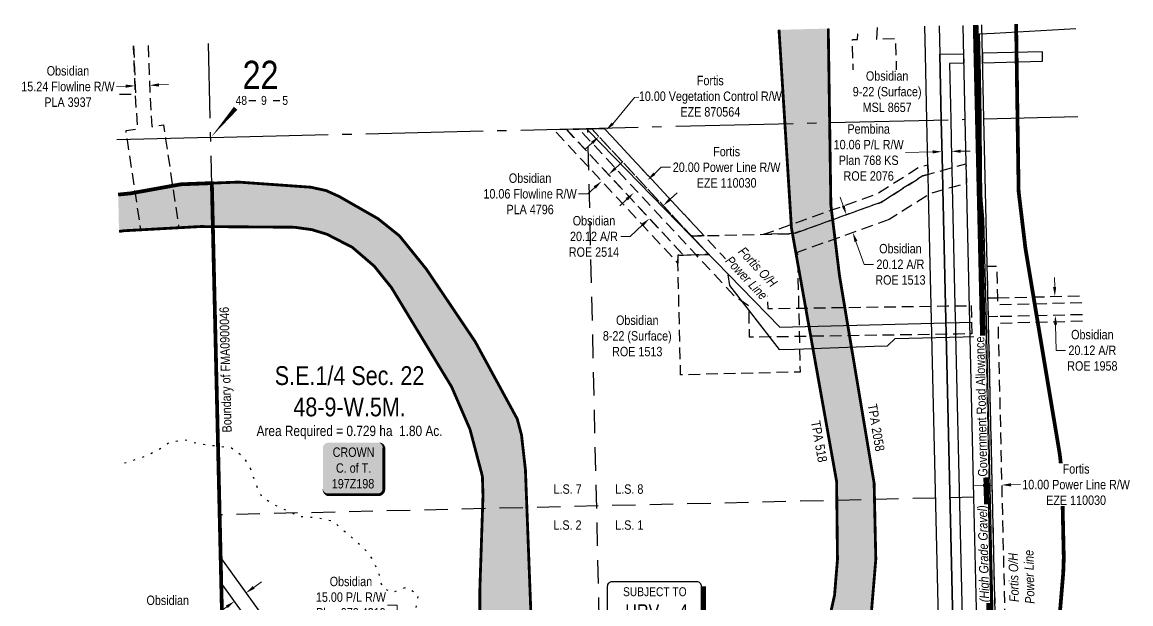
# Model space of a CAD drawing. Extents: x 615331 to 623228, y 5889375 to 5894697.
# Drawn here: x 617966 to 619146, y 5890588 to 5891207 of the extents above; entities that cross this region are included whole.
import ezdxf
from ezdxf.enums import TextEntityAlignment as Align

# ---------------------------------------------------------------- set-up
doc = ezdxf.new("R2010")
doc.units = 0
doc.header["$LTSCALE"] = 5
doc.header["$PDSIZE"] = 0.5
for name, pattern in [('CENTERLINEX3', [5, 2.5, -1, 0.5, -1]), ('DASHDOT2', [12.7, 6.35, -3.175, 0, -3.175]), ('foc-ACCESSROAD', [3.75, 2.5, -1.25]), ('foc-FLOWLINE', [3.75, 2.5, -1.25]), ('foc-LSD', [8, 5, -3]), ('foc-QUARTERLINE', [33, 25, -3, 2, -3]), ('foc-WHEELTRACKS', [2, 0.4, -1.6])]:
    doc.linetypes.add(name, pattern=pattern)
doc.layers.get('Defpoints').update_dxf_attribs({"color": 9})
for name, color, linetype in [('10', 1, 'Continuous'), ('9', 3, 'Continuous'), ('AS-OWNER', 7, 'Continuous'), ('AS-POWER', 104, 'foc-POWER'), ('AS-POWER-T', 104, 'Continuous'), ('AS-ROADS', 254, 'Continuous'), ('AS-WILDLIFE', 131, 'DASHDOT2'), ('BF_Hydro_Polygon', 7, 'Continuous'), ('C-AR', 13, 'foc-ACCESSROAD'), ('C-RW', 13, 'Continuous'), ('C-SYMBOL', 7, 'Continuous'), ('C-WS', 13, 'foc-ACCESSROAD'), ('CG-NOTES', 7, 'Continuous'), ('CTW', 7, 'Continuous'), ('F-EZE', 190, 'foc-FLOWLINE'), ('F-RW', 190, 'Continuous'), ('L-AREAREQUIRED', 7, 'Continuous'), ('L-QSEC', 8, 'foc-QUARTERLINE'), ('L-ROAD-T', 7, 'Continuous'), ('L-SEC', 7, 'Continuous'), ('L-SECLBL', 7, 'Continuous'), ('L-SECTION-LSD', 7, 'foc-LSD'), ('T-WATER', 160, 'Continuous'), ('T-WATER-H', 133, 'Continuous'), ('T-WATER-P3', 160, 'foc-WHEELTRACKS')]:
    doc.layers.add(name, color=color, linetype=linetype)
doc.layers.add('AS-FMA BOUNDARY', color=7, linetype='Continuous', true_color=0x008f47, transparency=0.7)
doc.layers.add('AS-TRAPPER BOUNDARY', color=7, linetype='CENTERLINEX3', true_color=0xb85c00, transparency=0.6)
doc.layers.add('AS-FMA-T', color=7, linetype='Continuous', true_color=0x00b386)
doc.layers.add('AS-TRAPPER-T', color=7, linetype='Continuous', true_color=0xc26100)
for name, color, linetype, lineweight in [('C-AR-T', 13, 'Continuous', 9), ('C-RW-T', 13, 'Continuous', 9), ('C-WS-T', 13, 'Continuous', 9), ('F-EZE-T', 190, 'Continuous', 9), ('F-RW-T', 190, 'Continuous', 9), ('T-TEXT', 48, 'Continuous', 18)]:
    doc.layers.add(name, color=color, linetype=linetype, lineweight=lineweight)
doc.styles.add('100L', font='ARIALN.TTF', dxfattribs={"height": 11})
doc.styles.add('175L', font='ARIALN.TTF', dxfattribs={"height": 20})
doc.styles.add('80', font='ARIALN.TTF', dxfattribs={"height": 10})
doc.styles.add('80CG', font='ARIALN.TTF', dxfattribs={"height": 10})
doc.styles.add('80L', font='ARIALN.TTF', dxfattribs={"height": 10})
doc.styles.add('80LS', font='ARIALNI.TTF', dxfattribs={"height": 10})
doc.styles.add('foc-LtypeFont', font='ARIALN.TTF', dxfattribs={"height": 7.35})
doc.styles.add('HRV', font='ARIALN.TTF', dxfattribs={"height": 3})
doc.styles.add('SIMPLEX', font='ARIALN.TTF')
doc.linetypes.add('foc-POWER', pattern='A,6,-1,["P",foc-LtypeFont,S=0.2,R=0,X=-0.625,Y=-0.75],-1.24,4', length=12.24)
doc.dimstyles.new('Compass 5 000', dxfattribs={"dimscale": 5, "dimtxt": 9, "dimasz": 2, "dimexe": 0.2, "dimexo": 0.0625, "dimgap": 0.5, "dimtad": 0, "dimtih": 1, "dimtoh": 1, "dimzin": 0, "dimdsep": 46, "dimtxsty": '80CG', "dimcen": 0.1, "dimse1": 1, "dimse2": 1, "dimclrd": 256, "dimclrt": 256, "dimaunit": 1, "dimadec": 4, "dimazin": 0, "dimtfac": 0.06, "dimtofl": 0, "dimtmove": 0, "dimatfit": 1, "dimfxl": 0.2, "dimtolj": 1, "dimtzin": 0, "dimlwd": -1, "dimarcsym": 0})

# ---------------------------------------------------------------- blocks, each defined once
blk = doc.blocks.new('L-SECLBL')
at = {"layer": '9', "color": 7}
for p, q in [((-5.1, -27.8), (-12.3, -27.8)), ((20.7, -27.8), (13.5, -27.8))]:
    blk.add_line(p, q, dxfattribs=at)
at = {"layer": '10', "color": 2, "style": 'SIMPLEX'}
blk.add_attdef('SEC', text='', height=30, dxfattribs=at).set_placement((0, 0), align=Align.MIDDLE)
at = {"layer": '10', "color": 5, "style": '80L'}
blk.add_attdef('TWP', text='', height=9.5, dxfattribs=at).set_placement((-14.4, -27.4), align=Align.MIDDLE_RIGHT)
blk.add_attdef('RGE', text='', height=9.5, dxfattribs=at).set_placement((3.6, -27.4), align=Align.MIDDLE_CENTER)
blk.add_attdef('MER', text='', height=9.5, dxfattribs=at).set_placement((23.2, -27.4), align=Align.MIDDLE_LEFT)
blk = doc.blocks.new('*D400')
at = {"layer": 'C-RW-T', "transparency": 16777216}
for p, q in [((618364.8, 5890586.6), (618354.8, 5890586.6)), ((618368, 5890496.1), (618364.8, 5890586.6)), ((618369.3, 5890461.1), (618369.7, 5890451.1))]:
    blk.add_line(p, q, dxfattribs=at)
for points in [[(618369.7, 5890496.2), (618366.4, 5890496.1), (618368.4, 5890486.1)], [(618371, 5890461.2), (618367.7, 5890461.1), (618369, 5890471.1)]]:
    blk.add_solid(points, dxfattribs=at)
at = {"layer": 'Defpoints', "color": 0, "transparency": 16777216}
for p in [(618320.6, 5890484.4), (618368.4, 5890486.1), (618321.2, 5890469.4)]:
    blk.add_point(p, dxfattribs=at)
at = {"layer": 'C-RW-T', "transparency": 16777216, "insert": (618315.7, 5890586.6), "char_height": 10, "attachment_point": 5, "style": '80CG'}
blk.add_mtext('\\A1;Obsidian\\P15.00 P/L R/W\\PPlan 072 4319\\PPLA 020760', dxfattribs=at)
blk = doc.blocks.new('*D404')
at = {"layer": 'C-RW-T', "transparency": 16777216}
for p, q in [((618212.2, 5890605.3), (618220.4, 5890611.2)), ((618183.6, 5890584.8), (618169.7, 5890574.9)), ((618169.7, 5890574.9), (618159.7, 5890574.9))]:
    blk.add_line(p, q, dxfattribs=at)
for points in [[(618211.3, 5890606.7), (618213.2, 5890604), (618204.1, 5890599.5)], [(618182.6, 5890586.1), (618184.6, 5890583.4), (618191.7, 5890590.6)]]:
    blk.add_solid(points, dxfattribs=at)
at = {"layer": 'Defpoints', "color": 0, "transparency": 16777216}
for p in [(618191.7, 5890590.6), (618212.8, 5890587.4), (618200.4, 5890578.5)]:
    blk.add_point(p, dxfattribs=at)
at = {"layer": 'C-RW-T', "transparency": 16777216, "insert": (618120.7, 5890574.9), "char_height": 10, "attachment_point": 5, "style": '80CG'}
blk.add_mtext('\\A1;Obsidian\\P15.24 P/L R/W\\PPLA 3937', dxfattribs=at)
blk = doc.blocks.new('*D405')
at = {"layer": 'Defpoints', "color": 0, "transparency": 16777216}
for p in [(618944.8, 5891069), (618945.5, 5891042.4), (618955.5, 5891042.7)]:
    blk.add_point(p, dxfattribs=at)
at = {"layer": 'F-RW-T', "transparency": 16777216}
for p, q in [((618934.8, 5891068.8), (618905.9, 5891068.1)), ((618964.9, 5891069.5), (618974.9, 5891069.7))]:
    blk.add_line(p, q, dxfattribs=at)
for points in [[(618934.8, 5891070.5), (618934.9, 5891067.1), (618944.8, 5891069)], [(618964.8, 5891071.2), (618964.9, 5891067.8), (618954.9, 5891069.3)]]:
    blk.add_solid(points, dxfattribs=at)
at = {"layer": 'F-RW-T', "transparency": 16777216, "insert": (618866.8, 5891068.1), "char_height": 10, "attachment_point": 5, "style": '80CG'}
blk.add_mtext('\\A1;Pembina\\P10.06 P/L R/W\\PPlan 768 KS\\PROE 2076', dxfattribs=at)
blk = doc.blocks.new('*D406')
at = {"layer": 'Defpoints', "color": 0, "transparency": 16777216}
for p in [(618998.5, 5890720.1), (619008.3, 5890720.4), (619008.4, 5890714.3)]:
    blk.add_point(p, dxfattribs=at)
at = {"layer": 'F-EZE-T', "transparency": 16777216}
for p, q in [((618988.6, 5890713.8), (618978.6, 5890713.6)), ((619018.4, 5890714.5), (619028.4, 5890714.7))]:
    blk.add_line(p, q, dxfattribs=at)
for points in [[(618988.6, 5890715.5), (618988.7, 5890712.1), (618998.6, 5890714)], [(619018.4, 5890716.2), (619018.5, 5890712.8), (619008.4, 5890714.3)]]:
    blk.add_solid(points, dxfattribs=at)
at = {"layer": 'F-EZE-T', "transparency": 16777216, "insert": (619087.6, 5890714.7), "char_height": 10, "attachment_point": 5, "style": '80CG', "bg_fill": 3, "box_fill_scale": 1.1, "bg_fill_color": 256, "bg_fill_true_color": 13158600, "bg_fill_transparency": 0}
blk.add_mtext('\\A1;Fortis\\P10.00 Power Line R/W\\PEZE 110030', dxfattribs=at)
blk = doc.blocks.new('HRV_Box')
blk.add_lwpolyline([(-44.3, 30.3), (45.4, 30.3, -0.414214), (50.4, 25.3), (50.4, -26.8, -0.414214), (45.4, -31.8), (-44.3, -31.8, -0.414214), (-49.3, -26.8), (-49.3, 25.3, -0.414214)], format="xyb", close=True)
at = {"const_width": 5, "flags": 128}
blk.add_lwpolyline([(-44.3, -34.3), (45.4, -34.3, 0.414214), (52.9, -26.8), (52.9, 25.3)], format="xyb", dxfattribs=at)
at = {"layer": 'CTW', "color": 5, "style": '80L'}
blk.add_text('SUBJECT TO', height=9.5, dxfattribs=at).set_placement((1, 11.8), align=Align.BOTTOM_CENTER)
at = {"layer": 'CTW', "color": 3, "style": 'HRV'}
blk.add_text('HRV', height=15, dxfattribs=at).set_placement((-12.4, -1.5), align=Align.MIDDLE_CENTER)
blk.add_attdef('0', text='', height=15, dxfattribs=at).set_placement((31.5, -1.5), align=Align.MIDDLE_CENTER)
at = {"layer": 'CTW', "color": 7, "style": '80L'}
blk.add_attdef('(N.W.1/4 00)', text='', height=7.12, dxfattribs=at).set_placement((1, -25.7), align=Align.BOTTOM_CENTER)
blk = doc.blocks.new('*D479')
at = {"layer": 'C-RW-T', "transparency": 16777216}
for p, q in [((618597.3, 5891051.4), (618604.6, 5891058.2)), ((618567.9, 5891024.1), (618557.9, 5891024.1)), ((618575.3, 5891030.9), (618567.9, 5891024.1))]:
    blk.add_line(p, q, dxfattribs=at)
for points in [[(618596.2, 5891052.6), (618598.4, 5891050.2), (618590, 5891044.6)], [(618574.1, 5891032.1), (618576.4, 5891029.7), (618582.6, 5891037.7)]]:
    blk.add_solid(points, dxfattribs=at)
at = {"layer": 'Defpoints', "color": 0, "transparency": 16777216}
for p in [(618590.7, 5891043.7), (618582.6, 5891037.7), (618583.3, 5891036.9)]:
    blk.add_point(p, dxfattribs=at)
at = {"layer": 'C-RW-T', "transparency": 16777216, "insert": (618506.4, 5891024.1), "char_height": 10, "attachment_point": 5, "style": '80CG'}
blk.add_mtext('\\A1;Obsidian\\P10.06 Flowline R/W\\PPLA 4796', dxfattribs=at)
blk = doc.blocks.new('*D480')
at = {"layer": 'C-RW-T', "transparency": 16777216}
for p, q in [((618076, 5891138.7), (618066, 5891138.3)), ((618111.4, 5891140), (618121.4, 5891140.4))]:
    blk.add_line(p, q, dxfattribs=at)
for points in [[(618076, 5891140.4), (618076.1, 5891137), (618086, 5891139.1)], [(618111.3, 5891141.7), (618111.4, 5891138.3), (618101.4, 5891139.6)]]:
    blk.add_solid(points, dxfattribs=at)
at = {"layer": 'Defpoints', "color": 0, "transparency": 16777216}
for p in [(618085.5, 5891152.4), (618100.9, 5891152.9), (618101.4, 5891139.6)]:
    blk.add_point(p, dxfattribs=at)
at = {"layer": 'C-RW-T', "transparency": 16777216, "insert": (618014.5, 5891138.3), "char_height": 10, "attachment_point": 5, "style": '80CG'}
blk.add_mtext('\\A1;Obsidian\\P15.24 Flowline R/W\\PPLA 3937', dxfattribs=at)
blk = doc.blocks.new('*D481')
at = {"layer": 'C-WS-T', "transparency": 16777216}
for p, q in [((618839.8, 5891011.3), (618836.4, 5891020.7)), ((618853.3, 5890973.5), (618862.1, 5890949.1)), ((618862.1, 5890949.1), (618872.1, 5890949.1))]:
    blk.add_line(p, q, dxfattribs=at)
for points in [[(618841.3, 5891011.9), (618838.2, 5891010.8), (618843.1, 5891001.9)], [(618854.9, 5890974.1), (618851.7, 5890973), (618849.9, 5890982.9)]]:
    blk.add_solid(points, dxfattribs=at)
at = {"layer": 'Defpoints', "color": 0, "transparency": 16777216}
for p in [(618859.6, 5891007.8), (618866.4, 5890988.8), (618849.9, 5890982.9)]:
    blk.add_point(p, dxfattribs=at)
at = {"layer": 'C-WS-T', "transparency": 16777216, "insert": (618900.6, 5890949.1), "char_height": 10, "attachment_point": 5, "style": '80CG'}
blk.add_mtext('\\A1;Obsidian\\P20.12 A/R\\PROE 1513', dxfattribs=at)
blk = doc.blocks.new('*D482')
at = {"layer": 'C-WS-T', "transparency": 16777216}
for p, q in [((618655.5, 5891018.4), (618662.8, 5891025.2)), ((618626.1, 5890991.1), (618612.9, 5890978.8)), ((618612.9, 5890978.8), (618602.9, 5890978.8))]:
    blk.add_line(p, q, dxfattribs=at)
for points in [[(618654.3, 5891019.6), (618656.6, 5891017.2), (618648.1, 5891011.6)], [(618624.9, 5890992.3), (618627.2, 5890989.9), (618633.4, 5890997.9)]]:
    blk.add_solid(points, dxfattribs=at)
at = {"layer": 'Defpoints', "color": 0, "transparency": 16777216}
for p in [(618633.4, 5890997.9), (618664.3, 5890994.3), (618649.5, 5890980.5)]:
    blk.add_point(p, dxfattribs=at)
at = {"layer": 'C-WS-T', "transparency": 16777216, "insert": (618574.4, 5890978.8), "char_height": 10, "attachment_point": 5, "style": '80CG'}
blk.add_mtext('\\A1;Obsidian\\P20.12 A/R\\PROE 2514', dxfattribs=at)
blk = doc.blocks.new('*D483')
at = {"layer": 'Defpoints', "color": 0, "transparency": 16777216}
for p in [(618631.4, 5891038.8), (618657.8, 5891010.4), (618643.1, 5890996.7)]:
    blk.add_point(p, dxfattribs=at)
at = {"layer": 'F-EZE-T', "transparency": 16777216}
for p, q in [((618638.7, 5891045.6), (618646, 5891052.4)), ((618646, 5891052.4), (618656, 5891052.4)), ((618609.4, 5891018.3), (618602, 5891011.5))]:
    blk.add_line(p, q, dxfattribs=at)
for points in [[(618637.6, 5891046.8), (618639.8, 5891044.4), (618631.4, 5891038.8)], [(618608.2, 5891019.6), (618610.5, 5891017.1), (618616.7, 5891025.1)]]:
    blk.add_solid(points, dxfattribs=at)
at = {"layer": 'F-EZE-T', "transparency": 16777216, "insert": (618715.6, 5891052.4), "char_height": 10, "attachment_point": 5, "style": '80CG'}
blk.add_mtext('\\A1;Fortis \\P20.00 Power Line R/W\\PEZE 110030', dxfattribs=at)
blk = doc.blocks.new('*U484')
h = blk.add_hatch(color=255)
edge = h.paths.add_edge_path()
edge.add_line((-26.5, -28.5), (26.5, -28.5))
edge.add_arc((26.5, -22.5), 6, 270, 360)
edge.add_line((32.5, -22.5), (32.5, 21))
edge.add_arc((26.5, 21), 6, 0, 90)
edge.add_line((26.5, 27), (-26.5, 27))
edge.add_arc((-26.5, 21), 6, 90, 180)
edge.add_line((-32.5, 21), (-32.5, -22.5))
edge.add_arc((-26.5, -22.5), 6, 180, 270)
at = {"color": 14, "flags": 128}
blk.add_lwpolyline([(-26.5, -28.5, 3, 3, 0), (26.5, -28.5, 3, 3, 0.414214), (32.5, -22.5, 3, 3, 0), (32.5, 21, 3, 0, 0.414214), (26.5, 27, 0, 0, 0), (-26.5, 27, 0, 0, 0.414214), (-32.5, 21, 0, 0, 0), (-32.5, -22.5, 0, 3, 0.414214)], format="xyseb", close=True, dxfattribs=at)
blk.add_lwpolyline([(-7.9, -16.6, 0, 7.5, 0), (0, 0, 0, 0, 0)], format="xyseb", dxfattribs=at)
at = {"color": 14, "style": '80'}
blk.add_attdef('ENTER_TEXT_001', (-26.8, -4.9), '', height=10, dxfattribs=at)
blk = doc.blocks.new('*D488')
at = {"layer": 'C-AR-T', "transparency": 16777216}
for p, q in [((619064.8, 5890925), (619064.5, 5890935)), ((619065.7, 5890884.8), (619066.3, 5890857.6)), ((619066.3, 5890857.6), (619076.3, 5890857.6))]:
    blk.add_line(p, q, dxfattribs=at)
for points in [[(619066.4, 5890925), (619063.1, 5890924.9), (619065, 5890915)], [(619067.4, 5890884.9), (619064, 5890884.8), (619065.5, 5890894.8)]]:
    blk.add_solid(points, dxfattribs=at)
at = {"layer": 'Defpoints', "color": 0, "transparency": 16777216}
for p in [(619065, 5890915), (619067, 5890915), (619067.5, 5890894.9)]:
    blk.add_point(p, dxfattribs=at)
at = {"layer": 'C-AR-T', "transparency": 16777216, "insert": (619104.9, 5890857.6), "char_height": 10, "attachment_point": 5, "style": '80CG'}
blk.add_mtext('\\A1;Obsidian\\P20.12 A/R\\PROE 1958', dxfattribs=at)

msp = doc.modelspace()

# ---------------------------------------------------------------- hatches: boundary and pattern name
at = {"layer": 'T-WATER-H'}
h = msp.add_hatch(color=256, dxfattribs=at)
h.dxf.hatch_style = 1
h.paths.add_polyline_path([(618823.805, 5891199.985), (618771.365, 5891198.721), (618777.644, 5891098.69), (618784.604, 5890987.816), (618832.658, 5890718.16), (618833.592, 5890635.171), (618830.477, 5890596.912), (618819.3, 5890547.247), (618800.021, 5890503.205), (618759.3, 5890438.702), (618726.409, 5890407.257), (618713.553, 5890398.74), (618682.088, 5890388.974), (618662.697, 5890388.363), (618611.39, 5890398.386), (618581.598, 5890409.828), (618568.308, 5890417.028), (618556.819, 5890426.631), (618538.4, 5890450.184), (618523.352, 5890477.944), (618512.871, 5890509.517), (618508.38, 5890548.602), (618501.446, 5890730.462), (618497.283, 5890767.535), (618492.734, 5890784.61), (618448.026, 5890866.768), (618396.042, 5890943.945), (618367.28, 5890979.552), (618344.439, 5890997.754), (618303.234, 5891021.292), (618289.427, 5891027.594), (618272.993, 5891031.183), (618195.951, 5891036.637), (618167.24, 5891035.531), (618134.522, 5891034.273), (618081.516, 5891024.69), (618067.945, 5891023.318), (618068.867, 5890984.118), (618074.213, 5890984.868), (618155.484, 5890989.335), (618168.332, 5890989.238), (618255.53, 5890988.587), (618274.023, 5890986.039), (618290.182, 5890981.137), (618317.286, 5890967.161), (618340.513, 5890947.183), (618358.862, 5890924.344), (618422.939, 5890818.648), (618442.483, 5890773.397), (618455.633, 5890723.655), (618456.267, 5890702.957), (618452.996, 5890604.892), (618452.873, 5890511.498), (618461.814, 5890489.571), (618484.537, 5890449.535), (618531.429, 5890389.894), (618565.935, 5890362.275), (618629.012, 5890343.601), (618644.061, 5890342.482), (618703.429, 5890349.913), (618718.173, 5890355.374), (618756.382, 5890380.976), (618777.782, 5890400.367), (618838.218, 5890485.718), (618852.083, 5890512.406), (618869.642, 5890578.197), (618874.411, 5890635.232), (618872.619, 5890716.191), (618835.74, 5890937.133), (618826.568, 5891012.28), (618825.278, 5891099.874)])

# ---------------------------------------------------------------- linework, layer by layer
at = {"layer": 'AS-FMA BOUNDARY', "const_width": 4, "flags": 128}
msp.add_lwpolyline([(618085.489, 5890277.578), (618185.414, 5890279.971), (618168.76, 5890989.235), (618167.672, 5891035.548), (618167.24, 5891035.531), (618134.522, 5891034.273), (618081.516, 5891024.69), (618067.945, 5891023.318)], dxfattribs=at)
at = {"layer": 'AS-POWER', "flags": 128}
for points in [[(618986.809, 5891046.858), (618986.497, 5891103.741), (618985.858, 5891148.947), (618984.692, 5891194.269), (619000.495, 5891195.064), (619087.2, 5891200.011)], [(618568.132, 5891091.507), (618772.297, 5890882.173), (618976.956, 5890887.645)], [(619112.705, 5890107.426), (619110.015, 5890107.371), (619069, 5890106.527), (619009.653, 5890105.03), (618992.17, 5890888.068), (618989.371, 5890997.235), (618985.103, 5891046.107)], [(618716.812, 5890937.885), (618718.818, 5890926.614), (618771.424, 5890858.479), (618771.533, 5890858.39), (618787.893, 5890858.99), (618872.827, 5890862.106), (618886.698, 5890862.358), (618894.95, 5890870.363), (618982.05, 5890872.348), (618992.966, 5890853.778)]]:
    msp.add_lwpolyline(points, dxfattribs=at)
at = {"layer": 'AS-ROADS', "const_width": 6, "flags": 128}
msp.add_lwpolyline([(619022.639, 5889395.301), (618993.178, 5890668.677), (618980.691, 5891203.768)], dxfattribs=at)
at = {"layer": 'AS-WILDLIFE', "const_width": 4, "flags": 128}
msp.add_lwpolyline([(619023.761, 5891204.806), (619025.25, 5891103), (619026.438, 5891026.5), (619033.75, 5890965.5), (619069.875, 5890749), (619070.375, 5890745.5), (619070.813, 5890742), (619072.187, 5890727.5), (619072.437, 5890724.5), (619072.625, 5890720), (619074.437, 5890639), (619074.437, 5890637), (619074.375, 5890633.5), (619074, 5890623), (619073.875, 5890620), (619073.688, 5890618), (619068.875, 5890561), (619068.375, 5890556.5), (619067.75, 5890552.5), (619064.688, 5890535), (619064.25, 5890532.5), (619062.75, 5890526), (619045.187, 5890460.5), (619043.312, 5890454.5), (619041.75, 5890450), (619034.125, 5890430.5), (619033.375, 5890428.5), (619030.687, 5890423), (619029.938, 5890421.5), (619016.063, 5890394.5), (619013.75, 5890390), (619013.062, 5890389), (619005.625, 5890376.5), (619002.812, 5890372), (619001.188, 5890369.5), (618940.813, 5890284.5), (618938.625, 5890281.5), (618934.5, 5890276.5), (618919.938, 5890260), (618915.813, 5890256), (618912.438, 5890252.5), (618891, 5890233), (618889.625, 5890232), (618884.5, 5890227.5), (618872.75, 5890218.5), (618867.5, 5890215), (618829.313, 5890189.5), (618823.75, 5890186), (618819.125, 5890183.5), (618798.5, 5890173), (618797.375, 5890172.5), (618791.375, 5890169.5), (618788.063, 5890168.5), (618773.312, 5890163), (618770.5, 5890162), (618764.25, 5890160), (618762.25, 5890159.5), (618739.875, 5890154), (618735.5, 5890153), (618729.063, 5890152), (618669.188, 5890144.5), (618663.187, 5890143.5), (618661.812, 5890143.5), (618642.625, 5890142.5), (618637.437, 5890142.5), (618630.875, 5890142.5), (618615.75, 5890143.5), (618609.312, 5890144.5), (618602.563, 5890145.5), (618580.312, 5890150), (618574.25, 5890151.5), (618571.25, 5890152.5), (618509.062, 5890171), (618504.562, 5890172.5), (618499.625, 5890174), (618493.5, 5890176), (618488.875, 5890178), (618473.062, 5890185.5), (618471.687, 5890186.5), (618465.937, 5890189.5), (618460.375, 5890193), (618459.125, 5890193.5), (618446.813, 5890202), (618442.75, 5890205), (618441.313, 5890206.5), (618406.813, 5890234), (618403.187, 5890237), (618398.938, 5890240.5), (618382.187, 5890257.5), (618377.687, 5890262), (618374.313, 5890266), (618327.437, 5890325.5), (618326.688, 5890326.5), (618322.938, 5890332), (618314.5, 5890344.5), (618310.687, 5890350.5), (618287.938, 5890390.5), (618285.188, 5890396), (618284.5, 5890397), (618278.812, 5890409), (618276.563, 5890414.5), (618267.188, 5890437.5), (618265.812, 5890441), (618264.187, 5890445.5), (618262.375, 5890451), (618257.812, 5890468), (618256.313, 5890474.5), (618255.25, 5890481), (618254.75, 5890485.5), (618253.25, 5890503), (618253.063, 5890505), (618252.875, 5890511.5), (618252.937, 5890569.5), (618227.813, 5890569.5), (618140.687, 5890482), (618135.937, 5890477.5), (618130.875, 5890473.5), (618125.5, 5890470), (618120, 5890466.5), (618114.188, 5890463), (618108.25, 5890460.5), (618102.125, 5890458), (618100.062, 5890457.5), (618081.395, 5890451.604)], dxfattribs=at)
at = {"layer": 'BF_Hydro_Polygon', "flags": 128}
for points in [[(618819.3, 5890547.247), (618830.477, 5890596.912), (618833.592, 5890635.171), (618832.658, 5890718.16), (618784.604, 5890987.816), (618777.644, 5891098.69), (618771.365, 5891198.721)], [(618067.945, 5891023.318), (618081.516, 5891024.69), (618134.522, 5891034.273), (618167.24, 5891035.531), (618195.951, 5891036.637), (618272.993, 5891031.183), (618289.427, 5891027.594), (618303.234, 5891021.292), (618344.439, 5890997.754), (618367.28, 5890979.552), (618396.042, 5890943.945), (618448.026, 5890866.768), (618492.734, 5890784.61), (618497.283, 5890767.535), (618501.446, 5890730.462), (618508.38, 5890548.602)]]:
    msp.add_lwpolyline(points, dxfattribs=at)
at = {"layer": 'C-AR', "flags": 128}
msp.add_lwpolyline([(618678.205, 5890979.287), (618696.552, 5890959.562), (618686.684, 5890959.329), (618683.162, 5890959.247), (618682.427, 5890959.229), (618669.62, 5890958.927), (618545.095, 5891092.8), (618556.373, 5891093.077), (618558.511, 5891093.13), (618560.798, 5891093.186), (618572, 5891093.463), (618678.205, 5890979.287)], close=True, dxfattribs=at)
at = {"layer": 'C-AR'}
msp.add_lwpolyline([(619094.308, 5890895.501), (619004.266, 5890893.438), (618994.263, 5890893.206), (618993.8, 5890913.33), (619003.8, 5890913.56), (619093.838, 5890915.631)], dxfattribs=at)
at = {"layer": 'C-RW', "flags": 128}
for points in [[(618943.453, 5890465.826), (618934.037, 5890874.905), (618933.346, 5890904.933), (618930.591, 5891024.703), (618930.11, 5891045.516), (618929.872, 5891055.847), (618928.799, 5891102.467), (618927.173, 5891172.339), (618926.472, 5891202.461)], [(618941.716, 5891202.828), (618942.417, 5891172.694), (618944.043, 5891102.835), (618945.264, 5891049.77), (618945.742, 5891028.994), (618948.593, 5890905.145), (618949.285, 5890875.131), (618958.794, 5890462.027)], [(618261.244, 5890493.632), (618177.66, 5890610.216), (618177.025, 5890637.277), (618279.621, 5890494.166)], [(618261.244, 5890493.632), (618177.66, 5890610.216), (618177.025, 5890637.277), (618279.621, 5890494.166)]]:
    msp.add_lwpolyline(points, dxfattribs=at)
at = {"layer": 'C-WS', "flags": 128}
for points in [[(618875.899, 5891201.055), (618875.286, 5891188.885), (618895.304, 5891189.399), (618896.479, 5891143.621), (618850.701, 5891142.448), (618849.528, 5891188.225), (618855.081, 5891188.367), (618855.696, 5891200.56)], [(618084.427, 5891181.652), (618086.377, 5891130.049), (618065.889, 5891129.908)], [(618099.799, 5891182.029), (618101.722, 5891130.155), (618103.877, 5891095.645), (618116.149, 5891097.481), (618118.421, 5891082.296), (618125.971, 5891031.853), (618132.639, 5890987.301), (618092.223, 5890985.056), (618086.296, 5891024.657), (618078.553, 5891076.391), (618077.82, 5891081.293), (618076.289, 5891091.515), (618088.671, 5891093.368), (618086.377, 5891130.049), (618084.427, 5891181.652)]]:
    msp.add_lwpolyline(points, dxfattribs=at)
for points in [[(618545.095, 5891092.8), (618669.62, 5890958.927), (618663.584, 5890958.785), (618663.782, 5890950.41), (618531.644, 5891092.468), (618545.095, 5891092.8)], [(618888.569, 5890996.782), (618836.838, 5890978.255), (618802.346, 5890965.901), (618790.852, 5890961.785), (618792.249, 5890902.517), (618792.296, 5890900.493), (618792.345, 5890898.414), (618792.811, 5890878.669), (618792.96, 5890872.329), (618793.004, 5890870.482), (618793.852, 5890834.518), (618666.585, 5890831.518), (618663.782, 5890950.41), (618663.584, 5890958.785), (618669.62, 5890958.927), (618682.427, 5890959.229), (618683.162, 5890959.247), (618686.684, 5890959.329), (618696.552, 5890959.562), (618678.205, 5890979.287), (618691.59, 5890979.602), (618695.022, 5890979.683), (618755.32, 5890981.105), (618787.122, 5890981.854), (618798.616, 5890985.971), (618830.043, 5890997.226), (618879.697, 5891015.01), (618924.364, 5891043.144), (618931.985, 5891045.307), (618947.151, 5891049.574), (618957.151, 5891052.449), (618970.398, 5891056.209), (618970.877, 5891035.397), (618957.642, 5891031.641), (618947.642, 5891028.778), (618932.479, 5891024.473), (618888.569, 5890996.782)]]:
    msp.add_lwpolyline(points, close=True, dxfattribs=at)
at = {"layer": 'F-EZE', "flags": 128}
for points in [[(618585.371, 5891093.792), (618691.59, 5890979.602), (618678.205, 5890979.287), (618572, 5891093.462), (618585.371, 5891093.792)], [(618930.127, 5891044.78), (618924.365, 5891043.144), (618879.697, 5891015.01), (618830.043, 5890997.227), (618798.616, 5890985.971), (618787.122, 5890981.854), (618755.32, 5890981.105), (618795.239, 5890995.4), (618826.666, 5891006.656), (618875.287, 5891024.069), (618920.246, 5891052.386), (618929.888, 5891055.123), (618930.127, 5891044.78)]]:
    msp.add_lwpolyline(points, close=True, dxfattribs=at)
for points in [[(619112.868, 5890100.443), (619034.35, 5890098.837), (619022.712, 5890098.6), (619022.893, 5890088.917), (619023.412, 5890070.423), (619023.943, 5890047.383), (619024.575, 5890020.057), (619024.934, 5890005.085), (619025.307, 5889990.446), (619021.906, 5889990.439), (619015.241, 5889990.406), (619014.899, 5890004.829), (619014.544, 5890019.821), (619012.913, 5890088.682), (619012.707, 5890097.377), (619012.436, 5890108.797), (619007.916, 5890299.624), (619007.903, 5890300.21), (619003.52, 5890490.747), (619003.055, 5890510.967), (618994.263, 5890893.206), (618993.8, 5890913.33), (618993.025, 5890947.023), (619003.024, 5890947.254), (619003.8, 5890913.56), (619003.968, 5890906.243), (619094.005, 5890908.481)], [(619094.472, 5890888.488), (619004.429, 5890886.249), (619013.129, 5890511.172), (619013.471, 5890495.155), (619013.591, 5890490.979), (619013.807, 5890480.976), (619018.024, 5890299.878), (619022.256, 5890118.594), (619033.885, 5890118.832), (619112.402, 5890120.437)]]:
    msp.add_lwpolyline(points, dxfattribs=at)
at = {"layer": 'F-EZE-T'}
for p, q in [((618594.376, 5891098.794), (618617.41, 5891126.811)), ((618617.41, 5891126.811), (618622.024, 5891126.854)), ((618572.399, 5891078.351), (618565.077, 5891071.54))]:
    msp.add_line(p, q, dxfattribs=at)
for points in [[(618593.24, 5891100.014), (618595.511, 5891097.573), (618587.054, 5891091.983)], [(618571.264, 5891079.571), (618573.534, 5891077.131), (618579.721, 5891085.162)]]:
    msp.add_solid(points, dxfattribs=at)
at = {"layer": 'F-RW', "flags": 128}
for points in [[(618958.794, 5890462.027), (618949.285, 5890875.131), (618948.593, 5890905.145), (618945.742, 5891028.994), (618945.264, 5891049.77), (618944.043, 5891102.835), (618942.417, 5891172.694), (618967.699, 5891173.286)], [(618967.699, 5891173.286), (618967.932, 5891163.234), (618952.703, 5891162.878), (618954.095, 5891103.078), (618955.018, 5891062.968), (618955.255, 5891052.636), (618955.734, 5891031.849), (618958.648, 5890905.201), (618958.689, 5890903.396), (618959.15, 5890883.408), (618959.339, 5890875.203), (618969.747, 5890422.741)]]:
    msp.add_lwpolyline(points, dxfattribs=at)
msp.add_lwpolyline([(618988.036, 5891163.705), (619051.908, 5891165.201), (619051.673, 5891175.251), (618987.804, 5891173.757)], close=True, dxfattribs=at)
at = {"layer": 'L-QSEC', "flags": 128}
for points in [[(618185.414, 5890279.972), (618164.185, 5891184.082)], [(618166.542, 5891084.11), (618969.312, 5891103.446)], [(618989.415, 5891103.948), (619089.383, 5891106.496)], [(618166.542, 5891084.11), (618066.571, 5891081.704)]]:
    msp.add_lwpolyline(points, dxfattribs=at)
at = {"layer": 'L-SEC', "flags": 128}
for points in [[(618967.003, 5891203.438), (618969.312, 5891103.445)], [(618989.415, 5891103.948), (618987.107, 5891203.922)], [(618969.312, 5891103.445), (618978.563, 5890701.281), (618987.813, 5890299.117)], [(619007.917, 5890299.624), (618998.665, 5890701.787), (618989.415, 5891103.948)]]:
    msp.add_lwpolyline(points, dxfattribs=at)
at = {"layer": 'L-SECLBL', "flags": 128}
msp.add_lwpolyline([(618166.542, 5891084.11, 0, 5, 0), (618192.98, 5891115.231, 0, 0, 0)], format="xyseb", dxfattribs=at)
at = {"layer": 'L-SECTION-LSD', "flags": 128}
for points in [[(618586.613, 5890289.544), (618567.927, 5891093.778)], [(618978.686, 5890701.319), (618176.017, 5890682.585)]]:
    msp.add_lwpolyline(points, dxfattribs=at)
at = {"layer": 'T-WATER', "flags": 128}
for points in [[(618819.3, 5890547.247), (618830.477, 5890596.912), (618833.592, 5890635.171), (618832.658, 5890718.16), (618784.604, 5890987.816), (618777.644, 5891098.69), (618771.365, 5891198.721)], [(618823.805, 5891199.985), (618825.278, 5891099.874), (618826.568, 5891012.28), (618835.74, 5890937.133), (618872.619, 5890716.191), (618874.411, 5890635.232), (618869.642, 5890578.197)], [(618067.945, 5891023.318), (618081.516, 5891024.69), (618134.522, 5891034.273), (618167.24, 5891035.531), (618195.951, 5891036.637), (618272.993, 5891031.183), (618289.427, 5891027.594), (618303.234, 5891021.292), (618344.439, 5890997.754), (618367.28, 5890979.552), (618396.042, 5890943.945), (618448.026, 5890866.768), (618492.734, 5890784.61), (618497.283, 5890767.535), (618501.446, 5890730.462), (618508.38, 5890548.602)], [(618452.873, 5890511.498), (618452.996, 5890604.892), (618456.267, 5890702.957), (618455.633, 5890723.655), (618442.483, 5890773.397), (618422.939, 5890818.648), (618358.862, 5890924.344), (618340.513, 5890947.183), (618317.286, 5890967.161), (618290.182, 5890981.137), (618274.023, 5890986.039), (618255.53, 5890988.587), (618168.332, 5890989.238), (618155.484, 5890989.335), (618074.213, 5890984.868), (618068.867, 5890984.118)]]:
    msp.add_lwpolyline(points, dxfattribs=at)
at = {"layer": 'T-WATER-P3', "flags": 128}
msp.add_lwpolyline([(618074.662, 5890737.781), (618095.979, 5890744.631), (618109.698, 5890751.142), (618121.669, 5890759.287), (618137.927, 5890762.814), (618153.249, 5890758.318), (618188.623, 5890753.908), (618200.515, 5890745.023), (618208.555, 5890732.219), (618213.921, 5890716.049), (618220.614, 5890702.156), (618232.611, 5890694.105), (618260.946, 5890681.096), (618279.839, 5890679.505), (618296.269, 5890676.152), (618329.552, 5890647.086), (618338.402, 5890635.543), (618344.973, 5890621.882), (618348.865, 5890605.096), (618359.981, 5890600.175), (618375.08, 5890605.758), (618387.196, 5890597.71), (618384.587, 5890583.011), (618385.285, 5890569.258), (618390.216, 5890554.208), (618398.304, 5890542.176), (618417.651, 5890541.838), (618429.313, 5890532.535), (618438.821, 5890520.706), (618452.873, 5890511.498)], dxfattribs=at)

# ---------------------------------------------------------------- block references
at = {"layer": 'AS-OWNER', "color": 5}
ref = msp.add_blockref('*U484', (618318.301, 5890732.462), dxfattribs=at)
ref.add_attrib('ENTER_TEXT_001', 'CROWN', (618296.241, 5890744.235), dxfattribs={"layer": '0', "color": 14, "height": 10, "style": '80'})
ref.add_attrib('ENTER_TEXT_002', 'C. of T.', (618299.737, 5890727.391), dxfattribs={"layer": '0', "color": 14, "height": 10, "style": '80'})
ref.add_attrib('ENTER_TEXT_003', '197Z198', (618295.334, 5890710.683), dxfattribs={"layer": '0', "color": 14, "height": 10, "style": '80'})
at = {"layer": 'CG-NOTES'}
msp.add_blockref('HRV_Box', (618638.197, 5890581.336), dxfattribs=at).add_auto_attribs({'(N.W.1/4 00)': '(L.S. 1 & 2)', '0': '4'})
at = {"layer": 'L-SECLBL'}
msp.add_blockref('L-SECLBL', (618219.486, 5891150.959), dxfattribs=at).add_auto_attribs({'SEC': '22', 'TWP': '48', 'RGE': '9', 'MER': '5'})

# ---------------------------------------------------------------- texts
at = {"layer": 'AS-FMA-T', "insert": (618178.771, 5890770.105), "char_height": 9.99415, "attachment_point": 1, "rotation": 91.345104, "style": '80L'}
msp.add_mtext_dynamic_manual_height_columns('Boundary of FMA0900046', width=133.2212, gutter_width=50, heights=[0], dxfattribs=at)
at = {"layer": 'AS-POWER-T', "insert": (619016.772, 5890587.109), "char_height": 10, "attachment_point": 1, "rotation": 91.317634, "style": '100L'}
msp.add_mtext_dynamic_manual_height_columns('\\pi2.5534;{\\fArial Narrow|b0|i1|c0|p34;Fortis O/H\\P\\pi0.32626;Power Line}', width=57.1191, gutter_width=55, heights=[0], dxfattribs=at)
at = {"layer": 'AS-TRAPPER-T', "style": '80L'}
for s, rotation, p in [('TPA 2058', 279.476295, (618865.693, 5890799.706)), ('TPA 518', 280.10429, (618805.26, 5890781.689))]:
    msp.add_text(s, height=9.9942, rotation=rotation, dxfattribs=at).set_placement(p)
at = {"layer": 'C-SYMBOL', "color": 3, "insert": (618314.256, 5890840.723), "char_height": 20, "width": 158.22183, "attachment_point": 2, "style": '175L'}
msp.add_mtext('S.E.1/4 Sec. 22\\P48-9-W.5M.', dxfattribs=at)
at = {"layer": 'C-WS-T', "insert": (618620.477, 5890872.913), "char_height": 10, "attachment_point": 5, "style": '80CG'}
msp.add_mtext('\\A1;Obsidian\\P8-22 (Surface)\\PROE 1513', dxfattribs=at)
at = {"layer": 'F-EZE-T', "insert": (618698.259, 5891136.308), "char_height": 10, "attachment_point": 5, "style": '80CG'}
msp.add_mtext('\\A1;\\PFortis \\P10.00 Vegetation Control R/W\\PEZE 870564', dxfattribs=at)
at = {"layer": 'L-AREAREQUIRED', "color": 5, "style": '100L'}
msp.add_text('Area Required = 0.729 ha  1.80 Ac.', height=11, dxfattribs=at).set_placement((618314.256, 5890763.099), align=Align.BOTTOM_CENTER)

# ---------------------------------------------------------------- dimensions: what is measured, and where the dimension line sits
at = {"layer": 'C-AR-T'}
dim = msp.add_linear_dim(base=(619065.008, 5890914.968), p1=(619067.502, 5890894.887), p2=(619067.039, 5890915.015), angle=91.317697, text='Obsidian\\P20.12 A/R\\PROE 1958', dimstyle='Compass 5 000', dxfattribs=at)
dim.commit()
dim.dimension.update_dxf_attribs({"geometry": '*D488', "text_midpoint": (619104.874, 5890857.614), "dimtype": 161})
at = {"layer": 'C-RW-T'}
for base, p1, p2, angle, text, picture, middle in [((618101.371, 5891139.631), (618085.534, 5891152.354), (618100.878, 5891152.923), 2.123316, 'Obsidian\\P15.24 Flowline R/W\\PPLA 3937', '*D480', (618014.547, 5891138.321)), ((618368.408, 5890486.118), (618321.165, 5890469.383), (618320.62, 5890484.382), 92.08123, 'Obsidian\\P15.00 P/L R/W\\PPlan 072 4319\\PPLA 020760', '*D400', (618315.671, 5890586.597)), ((618191.713, 5890590.614), (618212.786, 5890587.393), (618200.393, 5890578.508), 215.638265, 'Obsidian\\P15.24 P/L R/W\\PPLA 3937', '*D404', (618120.662, 5890574.866))]:
    dim = msp.add_linear_dim(base=base, p1=p1, p2=p2, angle=angle, text=text, dimstyle='Compass 5 000', dxfattribs=at)
    dim.commit()
    dim.dimension.update_dxf_attribs({"geometry": picture, "text_midpoint": middle, "dimtype": 161})
dim = msp.add_aligned_dim(p1=(618590.72, 5891043.749), p2=(618583.343, 5891036.888), distance=-1.109, text='Obsidian\\P10.06 Flowline R/W\\PPLA 4796', dimstyle='Compass 5 000', dxfattribs=at)
dim.commit()
dim.dimension.update_dxf_attribs({"geometry": '*D479', "text_midpoint": (618506.45, 5891024.078)})
at = {"layer": 'C-WS-T'}
for base, p1, p2, angle, text, picture, middle in [((618633.379, 5890997.889), (618664.281, 5890994.256), (618649.526, 5890980.531), 222.928528, 'Obsidian\\P20.12 A/R\\PROE 2514', '*D482', (618574.383, 5890978.844)), ((618849.941, 5890982.948), (618859.61, 5891007.816), (618866.405, 5890988.844), 289.704729, 'Obsidian\\P20.12 A/R\\PROE 1513', '*D481', (618900.605, 5890949.078))]:
    dim = msp.add_linear_dim(base=base, p1=p1, p2=p2, angle=angle, text=text, dimstyle='Compass 5 000', dxfattribs=at)
    dim.commit()
    dim.dimension.update_dxf_attribs({"geometry": picture, "text_midpoint": middle, "dimtype": 161})
at = {"layer": 'F-EZE-T'}
dim = msp.add_linear_dim(base=(618631.377, 5891038.803), p1=(618643.144, 5890996.703), p2=(618657.831, 5891010.364), angle=42.928804, text='Fortis \\P20.00 Power Line R/W\\PEZE 110030', dimstyle='Compass 5 000', dxfattribs=at)
dim.commit()
dim.dimension.update_dxf_attribs({"geometry": '*D483', "text_midpoint": (618715.615, 5891052.425), "dimtype": 161})

# ---------------------------------------------------------------- next in the draw order: texts
at = {"layer": 'L-ROAD-T', "insert": (618981.578, 5890797.608), "char_height": 10, "width": 149.00409, "attachment_point": 2, "rotation": 91.317778, "style": '80L', "bg_fill": 3, "box_fill_scale": 1.1, "bg_fill_color": 256, "bg_fill_transparency": 0}
msp.add_mtext('Government Road Allowance', dxfattribs=at)
at = {"layer": 'L-SECTION-LSD', "char_height": 10, "attachment_point": 1, "style": '100L', "bg_fill": 3, "box_fill_scale": 1.5, "bg_fill_color": 256, "bg_fill_transparency": 0}
for s, width, insert in [('\\pi2.3061;L.S. 7', 30.88047, (618529.099, 5890714.986)), ('L.S. 8', 30.40114, (618597.059, 5890714.986)), ('\\pi2.1405;L.S. 2', 30.65342, (618529.099, 5890676.702)), ('L.S. 1', 29.99119, (618597.059, 5890676.702))]:
    msp.add_mtext_dynamic_manual_height_columns(s, width=width, gutter_width=55, heights=[0], dxfattribs=dict(at, insert=insert))

# ---------------------------------------------------------------- next in the draw order: linework, layer by layer
at = {"layer": 'AS-TRAPPER BOUNDARY', "const_width": 3, "flags": 128}
for points in [[(618067.945, 5891023.318), (618081.516, 5891024.69), (618134.522, 5891034.273), (618167.24, 5891035.531), (618195.951, 5891036.637), (618272.993, 5891031.183), (618289.427, 5891027.594), (618303.234, 5891021.292), (618344.439, 5890997.754), (618367.28, 5890979.552), (618396.042, 5890943.945), (618448.026, 5890866.768), (618492.734, 5890784.61), (618497.283, 5890767.535), (618501.446, 5890730.462), (618508.38, 5890548.602), (618512.871, 5890509.517), (618523.352, 5890477.944), (618538.4, 5890450.184), (618556.819, 5890426.631), (618568.308, 5890417.028), (618581.598, 5890409.828), (618611.39, 5890398.386), (618662.697, 5890388.363), (618682.088, 5890388.974), (618713.553, 5890398.74), (618726.409, 5890407.257), (618759.3, 5890438.702), (618800.021, 5890503.205), (618819.3, 5890547.247), (618830.477, 5890596.912), (618833.592, 5890635.171), (618832.658, 5890718.16), (618784.604, 5890987.816), (618777.644, 5891098.69), (618771.365, 5891198.721)], [(618823.805, 5891199.985), (618825.278, 5891099.874), (618826.568, 5891012.28), (618835.74, 5890937.133), (618872.619, 5890716.191), (618874.411, 5890635.232), (618869.642, 5890578.197), (618852.083, 5890512.406), (618838.218, 5890485.718), (618777.782, 5890400.367), (618756.382, 5890380.976), (618718.173, 5890355.374), (618703.429, 5890349.913), (618644.061, 5890342.482), (618629.012, 5890343.601), (618565.935, 5890362.275), (618531.429, 5890389.894), (618484.537, 5890449.535), (618461.814, 5890489.571), (618452.873, 5890511.498), (618452.996, 5890604.892), (618456.267, 5890702.957), (618455.633, 5890723.655), (618442.483, 5890773.397), (618422.939, 5890818.648), (618358.862, 5890924.344), (618340.513, 5890947.183), (618317.286, 5890967.161), (618290.182, 5890981.137), (618274.023, 5890986.039), (618255.53, 5890988.587), (618168.332, 5890989.238), (618155.484, 5890989.335), (618074.213, 5890984.868), (618068.867, 5890984.118)]]:
    msp.add_lwpolyline(points, dxfattribs=at)
at = {"layer": 'F-EZE', "flags": 128}
msp.add_lwpolyline([(618975.864, 5890905.171), (618976.572, 5890875.149), (618961.341, 5890874.839), (618951.276, 5890874.761), (618936.014, 5890874.526), (618792.96, 5890872.329), (618740.13, 5890871.519), (618739.286, 5890904.736), (618724.615, 5890914.723), (618683.162, 5890959.247), (618558.511, 5891093.13), (618560.798, 5891093.186), (618572, 5891093.463), (618585.371, 5891093.792), (618691.59, 5890979.602), (618737.695, 5890930.036), (618759.02, 5890915.518), (618759.38, 5890902.043), (618792.249, 5890902.517), (618935.304, 5890904.585), (618950.567, 5890904.805), (618960.631, 5890904.867), (618975.864, 5890905.171)], close=True, dxfattribs=at)

# ---------------------------------------------------------------- next in the draw order: dimensions: what is measured, and where the dimension line sits
at = {"layer": 'F-EZE-T'}
dim = msp.add_aligned_dim(p1=(618998.476, 5890720.135), p2=(619008.276, 5890720.364), distance=-6.107, text='Fortis\\P10.00 Power Line R/W\\PEZE 110030', dimstyle='Compass 5 000', override={"dimtfill": 1}, dxfattribs=at)
dim.commit()
dim.dimension.update_dxf_attribs({"geometry": '*D406', "text_midpoint": (619087.553, 5890714.725)})

# ---------------------------------------------------------------- next in the draw order: texts
at = {"layer": 'AS-POWER-T', "insert": (618732.83, 5890970.684), "char_height": 10, "attachment_point": 1, "rotation": 313.200612, "style": '100L', "bg_fill": 3, "box_fill_scale": 1.1, "bg_fill_color": 256, "bg_fill_transparency": 0}
msp.add_mtext_dynamic_manual_height_columns('\\pi2.5534;{\\fArial Narrow|b0|i1|c0|p34;Fortis O/H\\P\\pi0.32626;Power Line}', width=57.1191, gutter_width=55, heights=[0], dxfattribs=at)
at = {"layer": 'C-WS-T', "insert": (618886.476, 5891132.793), "char_height": 10, "attachment_point": 5, "style": '80CG', "bg_fill": 3, "box_fill_scale": 1.15, "bg_fill_color": 256, "bg_fill_true_color": 256, "bg_fill_transparency": 0}
msp.add_mtext('\\A1;Obsidian\\P9-22 (Surface)\\PMSL 8657', dxfattribs=at)
at = {"layer": 'T-TEXT', "insert": (618983.882, 5890641.022), "char_height": 10, "width": 103.13779, "attachment_point": 2, "rotation": 91.317778, "style": '80LS', "bg_fill": 3, "box_fill_scale": 1.1, "bg_fill_color": 256, "bg_fill_transparency": 0}
msp.add_mtext('(High Grade Gravel)', dxfattribs=at)

# ---------------------------------------------------------------- next in the draw order: dimensions: what is measured, and where the dimension line sits
at = {"layer": 'F-RW-T'}
dim = msp.add_linear_dim(base=(618944.831, 5891069.027), p1=(618955.502, 5891042.657), p2=(618945.45, 5891042.423), angle=181.334404, text='Pembina\\P10.06 P/L R/W\\PPlan 768 KS\\PROE 2076', dimstyle='Compass 5 000', dxfattribs=at)
dim.commit()
dim.dimension.update_dxf_attribs({"geometry": '*D405', "text_midpoint": (618866.81, 5891068.12), "dimtype": 161})

doc.saveas('drawing.dxf')
